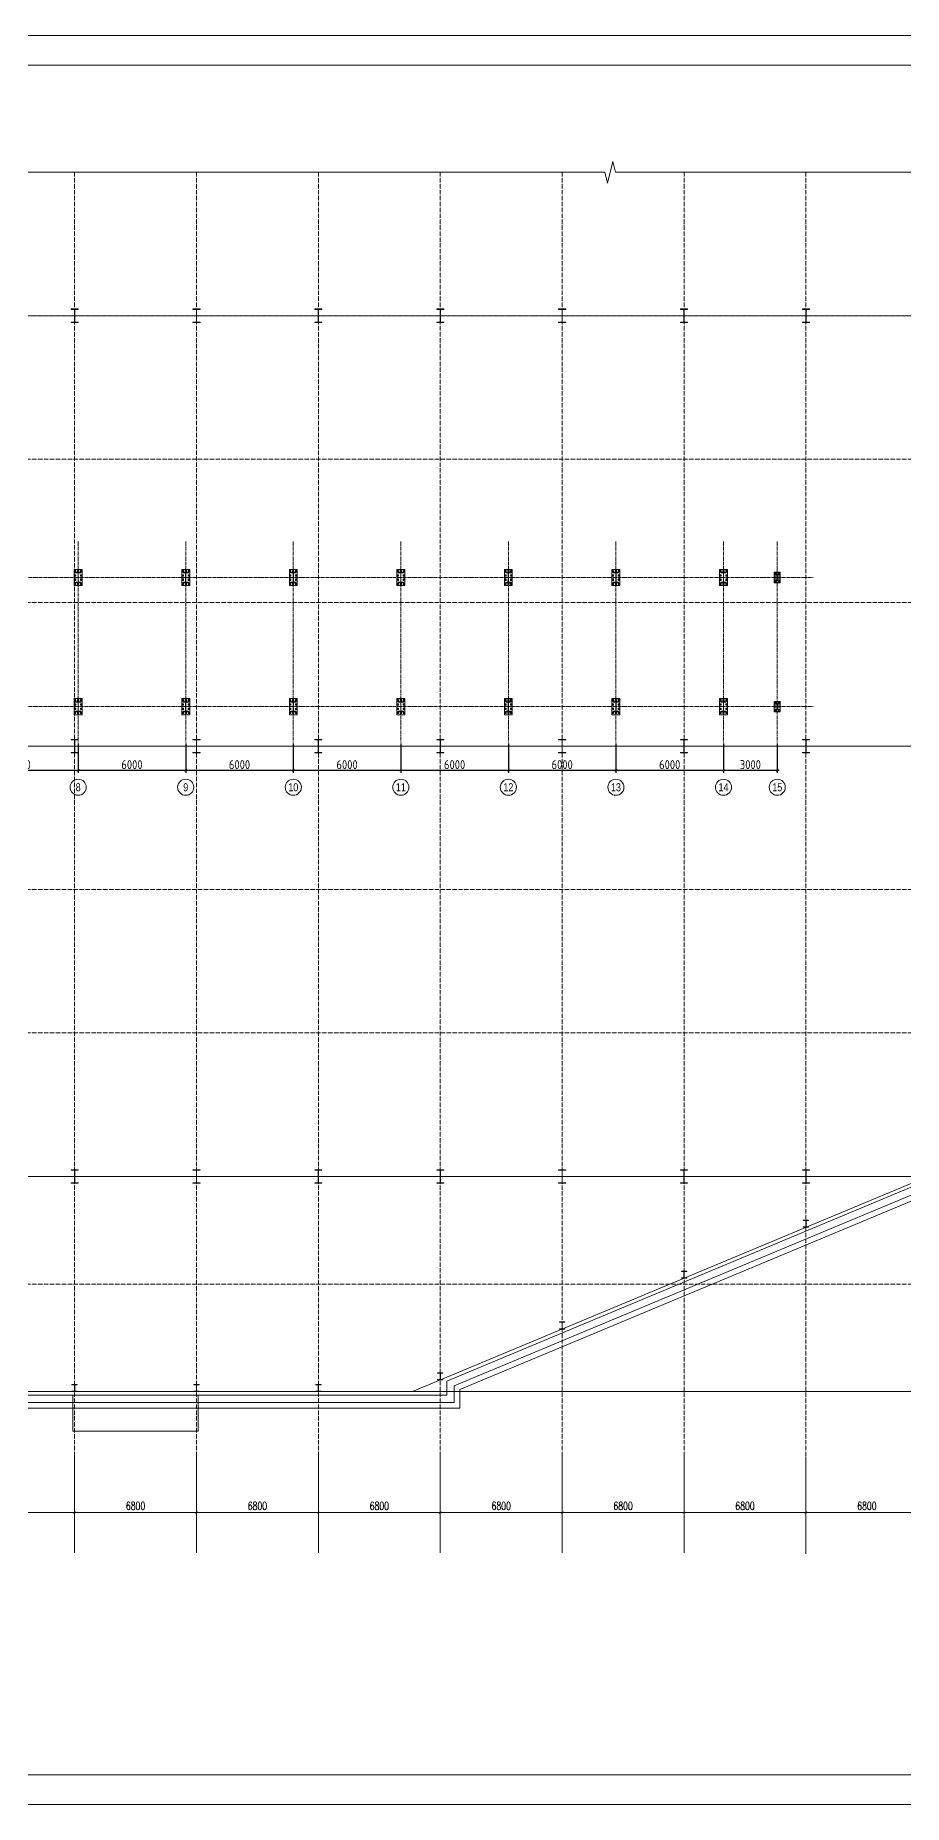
# Model space of a CAD drawing. Header units: millimetres. Extents: x 163705 to 1616509, y 81827 to 302547.
# Drawn here: x 358232 to 406671, y 81827 to 180492 of the extents above; entities that cross this region are included whole.
import ezdxf
from ezdxf.enums import TextEntityAlignment as Align

# ---------------------------------------------------------------- set-up
doc = ezdxf.new("R2010")
doc.units = ezdxf.units.MM
doc.header["$LTSCALE"] = 10
doc.linetypes.add('ACAD_ISO05W100', pattern=[33, 24, -3, 0, -3, 0, -3])
doc.linetypes.add('CENTER2', pattern=[28.575, 19.05, -3.175, 3.175, -3.175])
for name, color, linetype, lineweight in [('1-中心线', 1, 'CENTER2', 0), ('1-双点线', 8, 'ACAD_ISO05W100', 0), ('1-图框层', 7, 'Continuous', 0), ('1-建筑轮廓', 7, 'Continuous', 20), ('1-护栏', 4, 'Continuous', 18), ('1-标注', 3, 'Continuous', 0), ('1-钢构', 6, 'Continuous', 0)]:
    doc.layers.add(name, color=color, linetype=linetype, lineweight=lineweight)
doc.styles.add('_TCH_DIM_T3', font='SIMPLEX.shx', dxfattribs={"width": 0.705882, "bigfont": 'GBCBIG.shx'})
doc.styles.add('ARIAL', font='arial.ttf', dxfattribs={"width": 0.7})
doc.styles.add('HZ', font='gbenor.shx', dxfattribs={"bigfont": 'gbcbig.shx'})
doc.styles.get("Standard").update_dxf_attribs({"font": 'arial.ttf'})
doc.dimstyles.new('100$0', dxfattribs={"dimscale": 100, "dimtxt": 5, "dimasz": 1.5, "dimexe": 1.5, "dimexo": 0.5, "dimtad": 1, "dimdec": 0, "dimdsep": 46, "dimtxsty": 'HZ', "dimblk": 'ARCHTICK', "dimcen": 2.5, "dimdle": 1, "dimclrd": 256, "dimclre": 256, "dimadec": 0, "dimazin": 0, "dimtfac": 1, "dimtdec": 0, "dimtmove": 0, "dimatfit": 3, "dimfxl": 0, "dimarcsym": 0})
doc.dimstyles.new('_TCH_ARCH_M_M-150', dxfattribs={"dimscale": 150, "dimtxt": 2.975, "dimasz": 1, "dimexe": 2.5, "dimexo": 3, "dimgap": 1, "dimtad": 1, "dimdec": 0, "dimzin": 0, "dimdsep": 46, "dimtxsty": '_TCH_DIM_T3', "dimblk": 'ARCHTICK', "dimcen": 0.09, "dimclrt": 7, "dimadec": 0, "dimazin": 2, "dimtfac": 1, "dimtdec": 0, "dimtix": 1, "dimtmove": 2, "dimatfit": 3, "dimfxl": 0, "dimtolj": 1, "dimtzin": 0, "dimarcsym": 0})

# ---------------------------------------------------------------- blocks, each defined once
blk = doc.blocks.new('_ArchTick')
at = {"const_width": 0.15}
blk.add_lwpolyline([(-0.5, -0.5), (0.5, 0.5)], dxfattribs=at)
blk = doc.blocks.new('*D631')
at = {"layer": '1-标注', "lineweight": -2, "transparency": 16777216}
for p, q in [((32219, 4989), (32219, 1914)), ((39019, 4989), (39019, 1914)), ((32219, 2289), (39019, 2289))]:
    blk.add_line(p, q, dxfattribs=at)
at = {"layer": 'Defpoints', "transparency": 16777216}
for p in [(32219, 5439), (39019, 5439), (39019, 2289)]:
    blk.add_point(p, dxfattribs=at)
at = {"layer": '1-标注', "lineweight": -2, "transparency": 16777216, "xscale": 150, "yscale": 150, "zscale": 150, "rotation": 180}
blk.add_blockref('_ArchTick', (32219, 2289), dxfattribs=at)
at = {"layer": '1-标注', "lineweight": -2, "transparency": 16777216, "xscale": 150, "yscale": 150, "zscale": 150}
blk.add_blockref('_ArchTick', (39019, 2289), dxfattribs=at)
at = {"layer": '1-标注', "transparency": 16777216, "insert": (35619, 2663), "char_height": 446.2, "attachment_point": 5, "style": '_TCH_DIM_T3'}
blk.add_mtext('\\A1;6800', dxfattribs=at)
blk = doc.blocks.new('*D633')
at = {"layer": '1-标注', "lineweight": -2, "transparency": 16777216}
for p, q in [((39019, 4989), (39019, 1914)), ((45819, 4989), (45819, 1914)), ((39019, 2289), (45819, 2289))]:
    blk.add_line(p, q, dxfattribs=at)
at = {"layer": 'Defpoints', "transparency": 16777216}
for p in [(39019, 5439), (45819, 5439), (45819, 2289)]:
    blk.add_point(p, dxfattribs=at)
at = {"layer": '1-标注', "lineweight": -2, "transparency": 16777216, "xscale": 150, "yscale": 150, "zscale": 150, "rotation": 180}
blk.add_blockref('_ArchTick', (39019, 2289), dxfattribs=at)
at = {"layer": '1-标注', "lineweight": -2, "transparency": 16777216, "xscale": 150, "yscale": 150, "zscale": 150}
blk.add_blockref('_ArchTick', (45819, 2289), dxfattribs=at)
at = {"layer": '1-标注', "transparency": 16777216, "insert": (42419, 2663), "char_height": 446.2, "attachment_point": 5, "style": '_TCH_DIM_T3'}
blk.add_mtext('\\A1;6800', dxfattribs=at)
blk = doc.blocks.new('*D635')
at = {"layer": '1-标注', "lineweight": -2, "transparency": 16777216}
for p, q in [((45819, 4989), (45819, 1914)), ((52619, 4989), (52619, 1914)), ((45819, 2289), (52619, 2289))]:
    blk.add_line(p, q, dxfattribs=at)
at = {"layer": 'Defpoints', "transparency": 16777216}
for p in [(45819, 5439), (52619, 5439), (52619, 2289)]:
    blk.add_point(p, dxfattribs=at)
at = {"layer": '1-标注', "lineweight": -2, "transparency": 16777216, "xscale": 150, "yscale": 150, "zscale": 150, "rotation": 180}
blk.add_blockref('_ArchTick', (45819, 2289), dxfattribs=at)
at = {"layer": '1-标注', "lineweight": -2, "transparency": 16777216, "xscale": 150, "yscale": 150, "zscale": 150}
blk.add_blockref('_ArchTick', (52619, 2289), dxfattribs=at)
at = {"layer": '1-标注', "transparency": 16777216, "insert": (49219, 2663), "char_height": 446.2, "attachment_point": 5, "style": '_TCH_DIM_T3'}
blk.add_mtext('\\A1;6800', dxfattribs=at)
blk = doc.blocks.new('*D636')
at = {"layer": '1-标注', "lineweight": -2, "transparency": 16777216}
for p, q in [((52619, 4989), (52619, 1914)), ((59419, 4989), (59419, 1914)), ((52619, 2289), (59419, 2289))]:
    blk.add_line(p, q, dxfattribs=at)
at = {"layer": 'Defpoints', "transparency": 16777216}
for p in [(52619, 5439), (59419, 5439), (59419, 2289)]:
    blk.add_point(p, dxfattribs=at)
at = {"layer": '1-标注', "lineweight": -2, "transparency": 16777216, "xscale": 150, "yscale": 150, "zscale": 150, "rotation": 180}
blk.add_blockref('_ArchTick', (52619, 2289), dxfattribs=at)
at = {"layer": '1-标注', "lineweight": -2, "transparency": 16777216, "xscale": 150, "yscale": 150, "zscale": 150}
blk.add_blockref('_ArchTick', (59419, 2289), dxfattribs=at)
at = {"layer": '1-标注', "transparency": 16777216, "insert": (56019, 2663), "char_height": 446.2, "attachment_point": 5, "style": '_TCH_DIM_T3'}
blk.add_mtext('\\A1;6800', dxfattribs=at)
blk = doc.blocks.new('*D637')
at = {"layer": '1-标注', "lineweight": -2, "transparency": 16777216}
for p, q in [((59419, 4989), (59419, 1914)), ((66219, 4989), (66219, 1914)), ((59419, 2289), (66219, 2289))]:
    blk.add_line(p, q, dxfattribs=at)
at = {"layer": 'Defpoints', "transparency": 16777216}
for p in [(59419, 5439), (66219, 5439), (66219, 2289)]:
    blk.add_point(p, dxfattribs=at)
at = {"layer": '1-标注', "lineweight": -2, "transparency": 16777216, "xscale": 150, "yscale": 150, "zscale": 150, "rotation": 180}
blk.add_blockref('_ArchTick', (59419, 2289), dxfattribs=at)
at = {"layer": '1-标注', "lineweight": -2, "transparency": 16777216, "xscale": 150, "yscale": 150, "zscale": 150}
blk.add_blockref('_ArchTick', (66219, 2289), dxfattribs=at)
at = {"layer": '1-标注', "transparency": 16777216, "insert": (62819, 2663), "char_height": 446.2, "attachment_point": 5, "style": '_TCH_DIM_T3'}
blk.add_mtext('\\A1;6800', dxfattribs=at)
blk = doc.blocks.new('*D638')
at = {"layer": '1-标注', "lineweight": -2, "transparency": 16777216}
for p, q in [((66219, 4989), (66219, 1914)), ((73019, 4989), (73019, 1914)), ((66219, 2289), (73019, 2289))]:
    blk.add_line(p, q, dxfattribs=at)
at = {"layer": 'Defpoints', "transparency": 16777216}
for p in [(66219, 5439), (73019, 5439), (73019, 2289)]:
    blk.add_point(p, dxfattribs=at)
at = {"layer": '1-标注', "lineweight": -2, "transparency": 16777216, "xscale": 150, "yscale": 150, "zscale": 150, "rotation": 180}
blk.add_blockref('_ArchTick', (66219, 2289), dxfattribs=at)
at = {"layer": '1-标注', "lineweight": -2, "transparency": 16777216, "xscale": 150, "yscale": 150, "zscale": 150}
blk.add_blockref('_ArchTick', (73019, 2289), dxfattribs=at)
at = {"layer": '1-标注', "transparency": 16777216, "insert": (69619, 2663), "char_height": 446.2, "attachment_point": 5, "style": '_TCH_DIM_T3'}
blk.add_mtext('\\A1;6800', dxfattribs=at)
blk = doc.blocks.new('*D618')
at = {"layer": '1-标注', "lineweight": -2, "transparency": 16777216}
for p, q in [((73019, 4989), (73019, 1914)), ((79819, 4989), (79819, 1914)), ((73019, 2289), (79819, 2289))]:
    blk.add_line(p, q, dxfattribs=at)
at = {"layer": 'Defpoints', "transparency": 16777216}
for p in [(73019, 5439), (79819, 5439), (79819, 2289)]:
    blk.add_point(p, dxfattribs=at)
at = {"layer": '1-标注', "lineweight": -2, "transparency": 16777216, "xscale": 150, "yscale": 150, "zscale": 150, "rotation": 180}
blk.add_blockref('_ArchTick', (73019, 2289), dxfattribs=at)
at = {"layer": '1-标注', "lineweight": -2, "transparency": 16777216, "xscale": 150, "yscale": 150, "zscale": 150}
blk.add_blockref('_ArchTick', (79819, 2289), dxfattribs=at)
at = {"layer": '1-标注', "transparency": 16777216, "insert": (76419, 2663), "char_height": 446.2, "attachment_point": 5, "style": '_TCH_DIM_T3'}
blk.add_mtext('\\A1;6800', dxfattribs=at)
blk = doc.blocks.new('*D619')
at = {"layer": '1-标注', "lineweight": -2, "transparency": 16777216}
for p, q in [((79819, 4989), (79819, 1914)), ((86619, 4989), (86619, 1914)), ((79819, 2289), (86619, 2289))]:
    blk.add_line(p, q, dxfattribs=at)
at = {"layer": 'Defpoints', "transparency": 16777216}
for p in [(79819, 5439), (86619, 5439), (86619, 2289)]:
    blk.add_point(p, dxfattribs=at)
at = {"layer": '1-标注', "lineweight": -2, "transparency": 16777216, "xscale": 150, "yscale": 150, "zscale": 150, "rotation": 180}
blk.add_blockref('_ArchTick', (79819, 2289), dxfattribs=at)
at = {"layer": '1-标注', "lineweight": -2, "transparency": 16777216, "xscale": 150, "yscale": 150, "zscale": 150}
blk.add_blockref('_ArchTick', (86619, 2289), dxfattribs=at)
at = {"layer": '1-标注', "transparency": 16777216, "insert": (83219, 2663), "char_height": 446.2, "attachment_point": 5, "style": '_TCH_DIM_T3'}
blk.add_mtext('\\A1;6800', dxfattribs=at)
blk = doc.blocks.new('G$CCDFBE48F')
for p, q in [((20, 425), (20, 440)), ((20, 440), (170, 440)), ((152, 425), (20, 425)), ((20, 140), (20, 155)), ((20, 155), (152, 155)), ((170, 140), (20, 140)), ((24, 515), (106, 515)), ((24, 290), (106, 290)), ((24, 65), (106, 65)), ((65, 474), (65, 556)), ((65, 250), (65, 330)), ((65, 24), (65, 106)), ((165, 168), (165, 412)), ((170, 443), (170, 137)), ((320, 440), (170, 440)), ((170, 140), (320, 140)), ((175, 168), (175, 412)), ((188, 425), (320, 425)), ((320, 155), (188, 155)), ((235, 515), (316, 515)), ((235, 290), (316, 290)), ((235, 65), (316, 65)), ((275, 474), (275, 556)), ((275, 250), (275, 330)), ((275, 24), (275, 106)), ((320, 425), (320, 440)), ((320, 140), (320, 155))]:
    blk.add_line(p, q)
for points in [[(0, 0), (0, 580), (340, 580), (340, 0)], [(28, 478), (28, 552), (102, 552), (102, 478)], [(28, 252), (28, 328), (102, 328), (102, 252)], [(28, 28), (28, 102), (102, 102), (102, 28)], [(238, 478), (238, 552), (313, 552), (313, 478)], [(238, 252), (238, 328), (313, 328), (313, 252)], [(238, 28), (238, 102), (313, 102), (313, 28)]]:
    blk.add_lwpolyline(points, close=True)
for centre in [(65, 515), (65, 290), (65, 65), (275, 515), (275, 290), (275, 65)]:
    blk.add_circle(centre, 18)
for centre, start, end in [((152, 412), 0, 90), ((152, 168), 270, 0), ((188, 412), 90, 180), ((188, 168), 180, 270)]:
    blk.add_arc(centre, 13, start, end)
blk.add_text('HC_SUPERPART', height=0.001).set_placement((170, 140))
blk = doc.blocks.new('G$CFEC4C302')
for p, q in [((14, 800), (95, 800)), ((14, 570), (95, 570)), ((14, 330), (95, 330)), ((14, 100), (95, 100)), ((55, 760), (55, 840)), ((55, 530), (55, 610)), ((55, 290), (55, 370)), ((55, 60), (55, 140)), ((70, 707), (70, 725)), ((70, 725), (220, 725)), ((202, 707), (70, 707)), ((70, 175), (70, 193)), ((70, 193), (202, 193)), ((220, 175), (70, 175)), ((179, 800), (260, 800)), ((179, 100), (260, 100)), ((215, 206), (215, 694)), ((220, 760), (220, 840)), ((220, 728), (220, 172)), ((370, 725), (220, 725)), ((220, 175), (370, 175)), ((220, 60), (220, 140)), ((226, 206), (226, 694)), ((239, 707), (370, 707)), ((370, 193), (239, 193)), ((344, 800), (425, 800)), ((344, 570), (425, 570)), ((344, 330), (425, 330)), ((344, 100), (425, 100)), ((370, 707), (370, 725)), ((370, 175), (370, 193)), ((385, 760), (385, 840)), ((385, 530), (385, 610)), ((385, 290), (385, 370)), ((385, 60), (385, 140))]:
    blk.add_line(p, q)
for points in [[(0, 0), (0, 900), (440, 900), (440, 0)], [(17, 762), (17, 838), (92, 838), (92, 762)], [(17, 532), (17, 608), (92, 608), (92, 532)], [(17, 292), (17, 368), (92, 368), (92, 292)], [(17, 62), (17, 138), (92, 138), (92, 62)], [(182, 762), (182, 838), (257, 838), (257, 762)], [(182, 62), (182, 138), (257, 138), (257, 62)], [(347, 762), (347, 838), (422, 838), (422, 762)], [(347, 532), (347, 608), (422, 608), (422, 532)], [(347, 292), (347, 368), (422, 368), (422, 292)], [(347, 62), (347, 138), (422, 138), (422, 62)]]:
    blk.add_lwpolyline(points, close=True)
for centre in [(55, 800), (55, 570), (55, 330), (55, 100), (220, 800), (220, 100), (385, 800), (385, 570), (385, 330), (385, 100)]:
    blk.add_circle(centre, 18)
for centre, start, end in [((202, 694), 0, 90), ((202, 206), 270, 0), ((239, 694), 90, 180), ((239, 206), 180, 270)]:
    blk.add_arc(centre, 13, start, end)
blk.add_text('HC_SUPERPART', height=0.001).set_placement((220, 175))
blk = doc.blocks.new('*D313')
at = {"layer": '1-标注', "lineweight": -2, "transparency": 16777216}
for p, q in [((354121, 141009), (354121, 139363)), ((360621, 141009), (360621, 139363)), ((354021, 139513), (360721, 139513))]:
    blk.add_line(p, q, dxfattribs=at)
at = {"layer": 'Defpoints', "transparency": 16777216}
for p in [(354121, 141059), (360621, 141059), (360621, 139513)]:
    blk.add_point(p, dxfattribs=at)
at = {"layer": '1-标注', "lineweight": -2, "transparency": 16777216, "xscale": 150, "yscale": 150, "zscale": 150, "rotation": 180}
blk.add_blockref('_ArchTick', (354121, 139513), dxfattribs=at)
at = {"layer": '1-标注', "lineweight": -2, "transparency": 16777216, "xscale": 150, "yscale": 150, "zscale": 150}
blk.add_blockref('_ArchTick', (360621, 139513), dxfattribs=at)
at = {"layer": '1-标注', "transparency": 16777216, "insert": (357371, 139825), "char_height": 500, "attachment_point": 5, "style": 'HZ'}
blk.add_mtext('6500', dxfattribs=at)
blk = doc.blocks.new('*D314')
at = {"layer": '1-标注', "lineweight": -2, "transparency": 16777216}
for p, q in [((360621, 141009), (360621, 139363)), ((366621, 141009), (366621, 139363)), ((360521, 139513), (366721, 139513))]:
    blk.add_line(p, q, dxfattribs=at)
at = {"layer": 'Defpoints', "transparency": 16777216}
for p in [(360621, 141059), (366621, 141059), (366621, 139513)]:
    blk.add_point(p, dxfattribs=at)
at = {"layer": '1-标注', "lineweight": -2, "transparency": 16777216, "xscale": 150, "yscale": 150, "zscale": 150, "rotation": 180}
blk.add_blockref('_ArchTick', (360621, 139513), dxfattribs=at)
at = {"layer": '1-标注', "lineweight": -2, "transparency": 16777216, "xscale": 150, "yscale": 150, "zscale": 150}
blk.add_blockref('_ArchTick', (366621, 139513), dxfattribs=at)
at = {"layer": '1-标注', "transparency": 16777216, "insert": (363621, 139825), "char_height": 500, "attachment_point": 5, "style": 'HZ'}
blk.add_mtext('6000', dxfattribs=at)
blk = doc.blocks.new('*D315')
at = {"layer": '1-标注', "lineweight": -2, "transparency": 16777216}
for p, q in [((366621, 141009), (366621, 139363)), ((372621, 141009), (372621, 139363)), ((366521, 139513), (372721, 139513))]:
    blk.add_line(p, q, dxfattribs=at)
at = {"layer": 'Defpoints', "transparency": 16777216}
for p in [(366621, 141059), (372621, 141059), (372621, 139513)]:
    blk.add_point(p, dxfattribs=at)
at = {"layer": '1-标注', "lineweight": -2, "transparency": 16777216, "xscale": 150, "yscale": 150, "zscale": 150, "rotation": 180}
blk.add_blockref('_ArchTick', (366621, 139513), dxfattribs=at)
at = {"layer": '1-标注', "lineweight": -2, "transparency": 16777216, "xscale": 150, "yscale": 150, "zscale": 150}
blk.add_blockref('_ArchTick', (372621, 139513), dxfattribs=at)
at = {"layer": '1-标注', "transparency": 16777216, "insert": (369621, 139825), "char_height": 500, "attachment_point": 5, "style": 'HZ'}
blk.add_mtext('6000', dxfattribs=at)
blk = doc.blocks.new('*D316')
at = {"layer": '1-标注', "lineweight": -2, "transparency": 16777216}
for p, q in [((372621, 141009), (372621, 139363)), ((378621, 141009), (378621, 139363)), ((372521, 139513), (378721, 139513))]:
    blk.add_line(p, q, dxfattribs=at)
at = {"layer": 'Defpoints', "transparency": 16777216}
for p in [(372621, 141059), (378621, 141059), (378621, 139513)]:
    blk.add_point(p, dxfattribs=at)
at = {"layer": '1-标注', "lineweight": -2, "transparency": 16777216, "xscale": 150, "yscale": 150, "zscale": 150, "rotation": 180}
blk.add_blockref('_ArchTick', (372621, 139513), dxfattribs=at)
at = {"layer": '1-标注', "lineweight": -2, "transparency": 16777216, "xscale": 150, "yscale": 150, "zscale": 150}
blk.add_blockref('_ArchTick', (378621, 139513), dxfattribs=at)
at = {"layer": '1-标注', "transparency": 16777216, "insert": (375621, 139825), "char_height": 500, "attachment_point": 5, "style": 'HZ'}
blk.add_mtext('6000', dxfattribs=at)
blk = doc.blocks.new('*D317')
at = {"layer": '1-标注', "lineweight": -2, "transparency": 16777216}
for p, q in [((378621, 141009), (378621, 139363)), ((384621, 141009), (384621, 139363)), ((378521, 139513), (384721, 139513))]:
    blk.add_line(p, q, dxfattribs=at)
at = {"layer": 'Defpoints', "transparency": 16777216}
for p in [(378621, 141059), (384621, 141059), (384621, 139513)]:
    blk.add_point(p, dxfattribs=at)
at = {"layer": '1-标注', "lineweight": -2, "transparency": 16777216, "xscale": 150, "yscale": 150, "zscale": 150, "rotation": 180}
blk.add_blockref('_ArchTick', (378621, 139513), dxfattribs=at)
at = {"layer": '1-标注', "lineweight": -2, "transparency": 16777216, "xscale": 150, "yscale": 150, "zscale": 150}
blk.add_blockref('_ArchTick', (384621, 139513), dxfattribs=at)
at = {"layer": '1-标注', "transparency": 16777216, "insert": (381621, 139825), "char_height": 500, "attachment_point": 5, "style": 'HZ'}
blk.add_mtext('6000', dxfattribs=at)
blk = doc.blocks.new('*D318')
at = {"layer": '1-标注', "lineweight": -2, "transparency": 16777216}
for p, q in [((384621, 141009), (384621, 139363)), ((390621, 141009), (390621, 139363)), ((384521, 139513), (390721, 139513))]:
    blk.add_line(p, q, dxfattribs=at)
at = {"layer": 'Defpoints', "transparency": 16777216}
for p in [(384621, 141059), (390621, 141059), (390621, 139513)]:
    blk.add_point(p, dxfattribs=at)
at = {"layer": '1-标注', "lineweight": -2, "transparency": 16777216, "xscale": 150, "yscale": 150, "zscale": 150, "rotation": 180}
blk.add_blockref('_ArchTick', (384621, 139513), dxfattribs=at)
at = {"layer": '1-标注', "lineweight": -2, "transparency": 16777216, "xscale": 150, "yscale": 150, "zscale": 150}
blk.add_blockref('_ArchTick', (390621, 139513), dxfattribs=at)
at = {"layer": '1-标注', "transparency": 16777216, "insert": (387621, 139825), "char_height": 500, "attachment_point": 5, "style": 'HZ'}
blk.add_mtext('6000', dxfattribs=at)
blk = doc.blocks.new('*D319')
at = {"layer": '1-标注', "lineweight": -2, "transparency": 16777216}
for p, q in [((390621, 141009), (390621, 139363)), ((396621, 141009), (396621, 139363)), ((390521, 139513), (396721, 139513))]:
    blk.add_line(p, q, dxfattribs=at)
at = {"layer": 'Defpoints', "transparency": 16777216}
for p in [(390621, 141059), (396621, 141059), (396621, 139513)]:
    blk.add_point(p, dxfattribs=at)
at = {"layer": '1-标注', "lineweight": -2, "transparency": 16777216, "xscale": 150, "yscale": 150, "zscale": 150, "rotation": 180}
blk.add_blockref('_ArchTick', (390621, 139513), dxfattribs=at)
at = {"layer": '1-标注', "lineweight": -2, "transparency": 16777216, "xscale": 150, "yscale": 150, "zscale": 150}
blk.add_blockref('_ArchTick', (396621, 139513), dxfattribs=at)
at = {"layer": '1-标注', "transparency": 16777216, "insert": (393621, 139825), "char_height": 500, "attachment_point": 5, "style": 'HZ'}
blk.add_mtext('6000', dxfattribs=at)
blk = doc.blocks.new('*D320')
at = {"layer": '1-标注', "lineweight": -2, "transparency": 16777216}
for p, q in [((396621, 141009), (396621, 139363)), ((399621, 141009), (399621, 139363)), ((396521, 139513), (399721, 139513))]:
    blk.add_line(p, q, dxfattribs=at)
at = {"layer": 'Defpoints', "transparency": 16777216}
for p in [(396621, 141059), (399621, 141059), (399621, 139513)]:
    blk.add_point(p, dxfattribs=at)
at = {"layer": '1-标注', "lineweight": -2, "transparency": 16777216, "xscale": 150, "yscale": 150, "zscale": 150, "rotation": 180}
blk.add_blockref('_ArchTick', (396621, 139513), dxfattribs=at)
at = {"layer": '1-标注', "lineweight": -2, "transparency": 16777216, "xscale": 150, "yscale": 150, "zscale": 150}
blk.add_blockref('_ArchTick', (399621, 139513), dxfattribs=at)
at = {"layer": '1-标注', "transparency": 16777216, "insert": (398121, 139825), "char_height": 500, "attachment_point": 5, "style": 'HZ'}
blk.add_mtext('3000', dxfattribs=at)
blk = doc.blocks.new('G$C5C029050')
for p, q in [((1, 9039.4), (92688.6, 9039.4)), ((39018.6, 5439.4), (39018.6, 39.4)), ((45818.6, 5439.4), (45818.6, 39.4)), ((52618.6, 5439.4), (52618.6, 39.4)), ((59418.6, 5439.4), (59418.6, 39.4)), ((66218.6, 5439.4), (66218.6, 39.4)), ((73018.6, 5439.4), (73018.6, 39.4)), ((79818.6, 5400), (79818.6, 0))]:
    blk.add_line(p, q)
at = {"ltscale": 2}
for p, q in [((45818.6, 8439.4), (39018.6, 8439.4)), ((39018.6, 8119.4), (45818.6, 8119.4))]:
    blk.add_line(p, q, dxfattribs=at)
blk.add_lwpolyline([(92688.6, 77039.4), (69193.6, 77039.4), (69043.6, 77639.4), (68743.6, 76439.4), (68593.6, 77039.4), (0, 77039.4)])
at = {"layer": '1-双点线'}
for p, q in [((39018.6, 77039.4), (39018.6, 45039.4)), ((45818.6, 77039.4), (45818.6, 45039.4)), ((52618.6, 77039.4), (52618.6, 45039.4)), ((59418.6, 77039.4), (59418.6, 45039.4)), ((66218.6, 77039.4), (66218.6, 45039.4)), ((73018.6, 77039.4), (73018.6, 45039.4)), ((79818.6, 77039.4), (79818.6, 45039.4)), ((1, 69039.4), (92688.6, 69039.4)), ((1, 61039.4), (92688.6, 61039.4)), ((1, 53039.4), (92688.6, 53039.4)), ((1, 45039.4), (92688.6, 45039.4)), ((39018.6, 5439.4), (39018.6, 45039.4)), ((45818.6, 5439.4), (45818.6, 45039.4)), ((52618.6, 5439.4), (52618.6, 45039.4)), ((59418.6, 5439.4), (59418.6, 45039.4)), ((66218.6, 5439.4), (66218.6, 45039.4)), ((73018.6, 5439.4), (73018.6, 45039.4)), ((79818.6, 5439.4), (79818.6, 45039.4)), ((1, 37039.4), (92688.6, 37039.4)), ((1, 29039.4), (92688.6, 29039.4)), ((1, 21039.4), (92688.6, 21039.4)), ((1, 15039.4), (92688.6, 15039.4))]:
    blk.add_line(p, q, dxfattribs=at)
at = {"layer": '1-双点线', "const_width": 50}
blk.add_lwpolyline([(2918.6, 69039.4), (2918.6, 21039.4), (86618.6, 21039.4), (86618.6, 69039.4)], close=True, dxfattribs=at)
at = {"layer": '1-双点线'}
for points in [[(2918.6, 69039.4), (86618.6, 69039.4), (86618.6, 45039.4), (2918.6, 45039.4)], [(2918.6, 21039.4), (86618.6, 21039.4), (86618.6, 45039.4), (2918.6, 45039.4)]]:
    blk.add_lwpolyline(points, close=True, dxfattribs=at)
at = {"layer": '1-建筑轮廓'}
for p, q in [((57863.5, 9039.4), (86618.6, 21039.4)), ((18418.6, 8439.4), (39018.6, 8439.4)), ((39018.6, 8119.4), (18418.6, 8119.4))]:
    blk.add_line(p, q, dxfattribs=at)
for points in [[(7818.6, 77039.4), (7818.6, 69614.4), (2718.6, 69614.4), (2718.6, 8839.4), (59793.6, 8839.4), (59793.6, 9628.2), (86618.6, 20822.7)], [(45818.6, 8439.4), (60193.6, 8439.4), (60193.6, 9361.7), (86618.6, 20389.3)], [(45818.6, 8119.4), (60513.6, 8119.4), (60513.6, 9148.5), (86618.6, 20042.5)]]:
    blk.add_lwpolyline(points, dxfattribs=at)
at = {"layer": '1-建筑轮廓', "ltscale": 10000, "flags": 128}
blk.add_lwpolyline([(38918.6, 6839.4), (45918.6, 6839.4), (45918.6, 8839.4), (38918.6, 8839.4)], close=True, dxfattribs=at)
at = {"layer": '1-钢构'}
for points in [[(39218.6, 69414.4), (39218.6, 69394.3), (39024.6, 69394.3), (39024.6, 68684.6), (39218.6, 68684.6), (39218.6, 68664.4), (38818.6, 68664.4), (38818.6, 68684.6), (39012.5, 68684.6), (39012.5, 69394.3), (38818.6, 69394.3), (38818.6, 69414.4), (39218.6, 69414.4)], [(46018.6, 69414.4), (46018.6, 69394.3), (45824.6, 69394.3), (45824.6, 68684.6), (46018.6, 68684.6), (46018.6, 68664.4), (45618.6, 68664.4), (45618.6, 68684.6), (45812.5, 68684.6), (45812.5, 69394.3), (45618.6, 69394.3), (45618.6, 69414.4), (46018.6, 69414.4)], [(52818.6, 69414.4), (52818.6, 69394.3), (52624.6, 69394.3), (52624.6, 68684.6), (52818.6, 68684.6), (52818.6, 68664.4), (52418.6, 68664.4), (52418.6, 68684.6), (52612.5, 68684.6), (52612.5, 69394.3), (52418.6, 69394.3), (52418.6, 69414.4), (52818.6, 69414.4)], [(59618.6, 69414.4), (59618.6, 69394.3), (59424.6, 69394.3), (59424.6, 68684.6), (59618.6, 68684.6), (59618.6, 68664.4), (59218.6, 68664.4), (59218.6, 68684.6), (59412.5, 68684.6), (59412.5, 69394.3), (59218.6, 69394.3), (59218.6, 69414.4), (59618.6, 69414.4)], [(66418.6, 69414.4), (66418.6, 69394.3), (66224.6, 69394.3), (66224.6, 68684.6), (66418.6, 68684.6), (66418.6, 68664.4), (66018.6, 68664.4), (66018.6, 68684.6), (66212.5, 68684.6), (66212.5, 69394.3), (66018.6, 69394.3), (66018.6, 69414.4), (66418.6, 69414.4)], [(73218.6, 69414.4), (73218.6, 69394.3), (73024.6, 69394.3), (73024.6, 68684.6), (73218.6, 68684.6), (73218.6, 68664.4), (72818.6, 68664.4), (72818.6, 68684.6), (73012.5, 68684.6), (73012.5, 69394.3), (72818.6, 69394.3), (72818.6, 69414.4), (73218.6, 69414.4)], [(80018.6, 69414.4), (80018.6, 69394.3), (79824.6, 69394.3), (79824.6, 68684.6), (80018.6, 68684.6), (80018.6, 68664.4), (79618.6, 68664.4), (79618.6, 68684.6), (79812.5, 68684.6), (79812.5, 69394.3), (79618.6, 69394.3), (79618.6, 69414.4), (80018.6, 69414.4)], [(39218.6, 45414.4), (39218.6, 45394.3), (39024.6, 45394.3), (39024.6, 44684.6), (39218.6, 44684.6), (39218.6, 44664.4), (38818.6, 44664.4), (38818.6, 44684.6), (39012.5, 44684.6), (39012.5, 45394.3), (38818.6, 45394.3), (38818.6, 45414.4), (39218.6, 45414.4)], [(46018.6, 45414.4), (46018.6, 45394.3), (45824.6, 45394.3), (45824.6, 44684.6), (46018.6, 44684.6), (46018.6, 44664.4), (45618.6, 44664.4), (45618.6, 44684.6), (45812.5, 44684.6), (45812.5, 45394.3), (45618.6, 45394.3), (45618.6, 45414.4), (46018.6, 45414.4)], [(52818.6, 45414.4), (52818.6, 45394.3), (52624.6, 45394.3), (52624.6, 44684.6), (52818.6, 44684.6), (52818.6, 44664.4), (52418.6, 44664.4), (52418.6, 44684.6), (52612.5, 44684.6), (52612.5, 45394.3), (52418.6, 45394.3), (52418.6, 45414.4), (52818.6, 45414.4)], [(59618.6, 45414.4), (59618.6, 45394.3), (59424.6, 45394.3), (59424.6, 44684.6), (59618.6, 44684.6), (59618.6, 44664.4), (59218.6, 44664.4), (59218.6, 44684.6), (59412.5, 44684.6), (59412.5, 45394.3), (59218.6, 45394.3), (59218.6, 45414.4), (59618.6, 45414.4)], [(66418.6, 45414.4), (66418.6, 45394.3), (66224.6, 45394.3), (66224.6, 44684.6), (66418.6, 44684.6), (66418.6, 44664.4), (66018.6, 44664.4), (66018.6, 44684.6), (66212.5, 44684.6), (66212.5, 45394.3), (66018.6, 45394.3), (66018.6, 45414.4), (66418.6, 45414.4)], [(73218.6, 45414.4), (73218.6, 45394.3), (73024.6, 45394.3), (73024.6, 44684.6), (73218.6, 44684.6), (73218.6, 44664.4), (72818.6, 44664.4), (72818.6, 44684.6), (73012.5, 44684.6), (73012.5, 45394.3), (72818.6, 45394.3), (72818.6, 45414.4), (73218.6, 45414.4)], [(80018.6, 45414.4), (80018.6, 45394.3), (79824.6, 45394.3), (79824.6, 44684.6), (80018.6, 44684.6), (80018.6, 44664.4), (79618.6, 44664.4), (79618.6, 44684.6), (79812.5, 44684.6), (79812.5, 45394.3), (79618.6, 45394.3), (79618.6, 45414.4), (80018.6, 45414.4)], [(39218.6, 21414.4), (39218.6, 21394.3), (39024.6, 21394.3), (39024.6, 20684.6), (39218.6, 20684.6), (39218.6, 20664.4), (38818.6, 20664.4), (38818.6, 20684.6), (39012.5, 20684.6), (39012.5, 21394.3), (38818.6, 21394.3), (38818.6, 21414.4), (39218.6, 21414.4)], [(46018.6, 21414.4), (46018.6, 21394.3), (45824.6, 21394.3), (45824.6, 20684.6), (46018.6, 20684.6), (46018.6, 20664.4), (45618.6, 20664.4), (45618.6, 20684.6), (45812.5, 20684.6), (45812.5, 21394.3), (45618.6, 21394.3), (45618.6, 21414.4), (46018.6, 21414.4)], [(52818.6, 21414.4), (52818.6, 21394.3), (52624.6, 21394.3), (52624.6, 20684.6), (52818.6, 20684.6), (52818.6, 20664.4), (52418.6, 20664.4), (52418.6, 20684.6), (52612.5, 20684.6), (52612.5, 21394.3), (52418.6, 21394.3), (52418.6, 21414.4), (52818.6, 21414.4)], [(59618.6, 21414.4), (59618.6, 21394.3), (59424.6, 21394.3), (59424.6, 20684.6), (59618.6, 20684.6), (59618.6, 20664.4), (59218.6, 20664.4), (59218.6, 20684.6), (59412.5, 20684.6), (59412.5, 21394.3), (59218.6, 21394.3), (59218.6, 21414.4), (59618.6, 21414.4)], [(66418.6, 21414.4), (66418.6, 21394.3), (66224.6, 21394.3), (66224.6, 20684.6), (66418.6, 20684.6), (66418.6, 20664.4), (66018.6, 20664.4), (66018.6, 20684.6), (66212.5, 20684.6), (66212.5, 21394.3), (66018.6, 21394.3), (66018.6, 21414.4), (66418.6, 21414.4)], [(73218.6, 21414.4), (73218.6, 21394.3), (73024.6, 21394.3), (73024.6, 20684.6), (73218.6, 20684.6), (73218.6, 20664.4), (72818.6, 20664.4), (72818.6, 20684.6), (73012.5, 20684.6), (73012.5, 21394.3), (72818.6, 21394.3), (72818.6, 21414.4), (73218.6, 21414.4)], [(80018.6, 21414.4), (80018.6, 21394.3), (79824.6, 21394.3), (79824.6, 20684.6), (80018.6, 20684.6), (80018.6, 20664.4), (79618.6, 20664.4), (79618.6, 20684.6), (79812.5, 20684.6), (79812.5, 21394.3), (79618.6, 21394.3), (79618.6, 21414.4), (80018.6, 21414.4)], [(79968.6, 18601.7), (79968.6, 18581.5), (79824.6, 18581.5), (79824.6, 18221.8), (79968.6, 18221.8), (79968.6, 18201.7), (79668.6, 18201.7), (79668.6, 18221.8), (79812.5, 18221.8), (79812.5, 18581.5), (79668.6, 18581.5), (79668.6, 18601.7), (79968.6, 18601.7)], [(73168.6, 15763.9), (73168.6, 15743.8), (73024.6, 15743.8), (73024.6, 15384.1), (73168.6, 15384.1), (73168.6, 15363.9), (72868.6, 15363.9), (72868.6, 15384.1), (73012.5, 15384.1), (73012.5, 15743.8), (72868.6, 15743.8), (72868.6, 15763.9), (73168.6, 15763.9)], [(66368.6, 12926.2), (66368.6, 12906), (66224.6, 12906), (66224.6, 12546.3), (66368.6, 12546.3), (66368.6, 12526.2), (66068.6, 12526.2), (66068.6, 12546.3), (66212.5, 12546.3), (66212.5, 12906), (66068.6, 12906), (66068.6, 12926.2), (66368.6, 12926.2)], [(59568.6, 10088.4), (59568.6, 10068.2), (59424.6, 10068.2), (59424.6, 9708.6), (59568.6, 9708.6), (59568.6, 9688.4), (59268.6, 9688.4), (59268.6, 9708.6), (59412.5, 9708.6), (59412.5, 10068.2), (59268.6, 10068.2), (59268.6, 10088.4), (59568.6, 10088.4)], [(39168.6, 9439.4), (39168.6, 9419.3), (39024.6, 9419.3), (39024.6, 9059.6), (39168.6, 9059.6), (39168.6, 9039.4), (38868.6, 9039.4), (38868.6, 9059.6), (39012.5, 9059.6), (39012.5, 9419.3), (38868.6, 9419.3), (38868.6, 9439.4), (39168.6, 9439.4)], [(45968.6, 9439.4), (45968.6, 9419.3), (45824.6, 9419.3), (45824.6, 9059.6), (45968.6, 9059.6), (45968.6, 9039.4), (45668.6, 9039.4), (45668.6, 9059.6), (45812.5, 9059.6), (45812.5, 9419.3), (45668.6, 9419.3), (45668.6, 9439.4), (45968.6, 9439.4)], [(52768.6, 9439.4), (52768.6, 9419.3), (52624.6, 9419.3), (52624.6, 9059.6), (52768.6, 9059.6), (52768.6, 9039.4), (52468.6, 9039.4), (52468.6, 9059.6), (52612.5, 9059.6), (52612.5, 9419.3), (52468.6, 9419.3), (52468.6, 9439.4), (52768.6, 9439.4)]]:
    blk.add_lwpolyline(points, dxfattribs=at)
at = {"layer": '1-标注'}
for p1, p2, picture, middle in [((32218.6, 5439.4), (39018.6, 5439.4), '*D631', (35618.6, 2662.5)), ((39018.6, 5439.4), (45818.6, 5439.4), '*D633', (42418.6, 2662.5)), ((45818.6, 5439.4), (52618.6, 5439.4), '*D635', (49218.6, 2662.5)), ((52618.6, 5439.4), (59418.6, 5439.4), '*D636', (56018.6, 2662.5)), ((59418.6, 5439.4), (66218.6, 5439.4), '*D637', (62818.6, 2662.5)), ((66218.6, 5439.4), (73018.6, 5439.4), '*D638', (69618.6, 2662.5)), ((73018.6, 5439.4), (79818.6, 5439.4), '*D618', (76418.6, 2662.5)), ((79818.6, 5439.4), (86618.6, 5439.4), '*D619', (83218.6, 2662.5))]:
    dim = blk.add_aligned_dim(p1=p1, p2=p2, distance=-3150, dimstyle='_TCH_ARCH_M_M-150', dxfattribs=at)
    dim.commit()
    dim.dimension.update_dxf_attribs({"geometry": picture, "text_midpoint": middle})

msp = doc.modelspace()

# ---------------------------------------------------------------- linework, layer by layer
at = {"layer": '1-中心线'}
for p, q in [((360620.505, 152259.738), (360620.505, 141059.499)), ((366620.505, 152259.738), (366620.505, 141059.499)), ((372620.505, 152259.738), (372620.505, 141059.499)), ((378620.505, 152259.738), (378620.505, 141059.499)), ((384620.505, 152259.738), (384620.505, 141059.499)), ((390620.505, 152259.738), (390620.505, 141059.499)), ((396620.505, 152259.738), (396620.505, 141059.499)), ((399620.505, 152259.738), (399620.505, 141059.499)), ((323004.354, 150259.632), (401620.78, 150259.632)), ((323004.354, 143059.632), (401630.78, 143059.632))]:
    msp.add_line(p, q, dxfattribs=at)
at = {"layer": '1-图框层'}
msp.add_lwpolyline([(443090.596, 180492.157), (303397.925, 180492.157), (303397.925, 81826.94), (443090.596, 81826.94)], close=True, dxfattribs=at)
msp.add_lwpolyline([(307550.501, 178831.126), (307550.501, 83487.971), (441429.566, 83487.971), (441429.566, 178831.126), (307550.501, 178831.126)], dxfattribs=at)
at = {"layer": '1-护栏'}
for centre in [(360620.505, 138562.793), (366620.505, 138562.793), (372620.505, 138562.793), (378620.505, 138562.793), (384620.505, 138562.793), (390620.505, 138562.793), (396620.505, 138562.793), (399620.505, 138562.793)]:
    msp.add_circle(centre, 450, dxfattribs=at)

# ---------------------------------------------------------------- block references
at = {"layer": '1-建筑轮廓'}
msp.add_blockref('G$C5C029050', (321401.911, 95820.209), dxfattribs=at)
at = {"layer": '1-钢构'}
for name, p in [('G$CFEC4C302', (360400.505, 149809.632)), ('G$CFEC4C302', (366400.505, 149809.632)), ('G$CFEC4C302', (372400.505, 149809.632)), ('G$CFEC4C302', (378400.505, 149809.632)), ('G$CFEC4C302', (384400.505, 149809.632)), ('G$CFEC4C302', (390400.505, 149809.632)), ('G$CFEC4C302', (396400.505, 149809.632)), ('G$CCDFBE48F', (399450.505, 149969.632)), ('G$CFEC4C302', (360400.505, 142609.632)), ('G$CFEC4C302', (366400.505, 142609.632)), ('G$CFEC4C302', (372400.505, 142609.632)), ('G$CFEC4C302', (378400.505, 142609.632)), ('G$CFEC4C302', (384400.505, 142609.632)), ('G$CFEC4C302', (390400.505, 142609.632)), ('G$CFEC4C302', (396400.505, 142609.632)), ('G$CCDFBE48F', (399450.505, 142769.632))]:
    msp.add_blockref(name, p, dxfattribs=at)

# ---------------------------------------------------------------- texts
at = {"layer": '1-护栏', "style": 'ARIAL', "width": 0.8}
for s, p in [('8', (360620.505, 138562.793)), ('9', (366620.505, 138562.793)), ('10', (372620.505, 138562.793)), ('11', (378620.505, 138562.793)), ('12', (384620.505, 138562.793)), ('13', (390620.505, 138562.793)), ('14', (396620.505, 138562.793)), ('15', (399620.505, 138562.793))]:
    msp.add_text(s, height=450, dxfattribs=at).set_placement(p, align=Align.MIDDLE_CENTER)

# ---------------------------------------------------------------- dimensions: what is measured, and where the dimension line sits
at = {"layer": '1-标注'}
for base, p1, p2, picture, middle in [((360620.505, 139512.793), (354120.505, 141059.499), (360620.505, 141059.499), '*D313', (357370.505, 139825.293)), ((366620.505, 139512.793), (360620.505, 141059.499), (366620.505, 141059.499), '*D314', (363620.505, 139825.293)), ((372620.505, 139512.793), (366620.505, 141059.499), (372620.505, 141059.499), '*D315', (369620.505, 139825.293)), ((378620.505, 139512.793), (372620.505, 141059.499), (378620.505, 141059.499), '*D316', (375620.505, 139825.293)), ((384620.505, 139512.793), (378620.505, 141059.499), (384620.505, 141059.499), '*D317', (381620.505, 139825.293)), ((390620.505, 139512.793), (384620.505, 141059.499), (390620.505, 141059.499), '*D318', (387620.505, 139825.293)), ((396620.505, 139512.793), (390620.505, 141059.499), (396620.505, 141059.499), '*D319', (393620.505, 139825.293)), ((399620.505, 139512.793), (396620.505, 141059.499), (399620.505, 141059.499), '*D320', (398120.505, 139825.293))]:
    dim = msp.add_linear_dim(base=base, p1=p1, p2=p2, dimstyle='100$0', override={"dimtol": 0, "dimlim": 0, "dimtdec": 8, "dimtix": 1}, dxfattribs=at)
    dim.commit()
    dim.dimension.update_dxf_attribs({"geometry": picture, "text_midpoint": middle})

doc.saveas('drawing.dxf')
